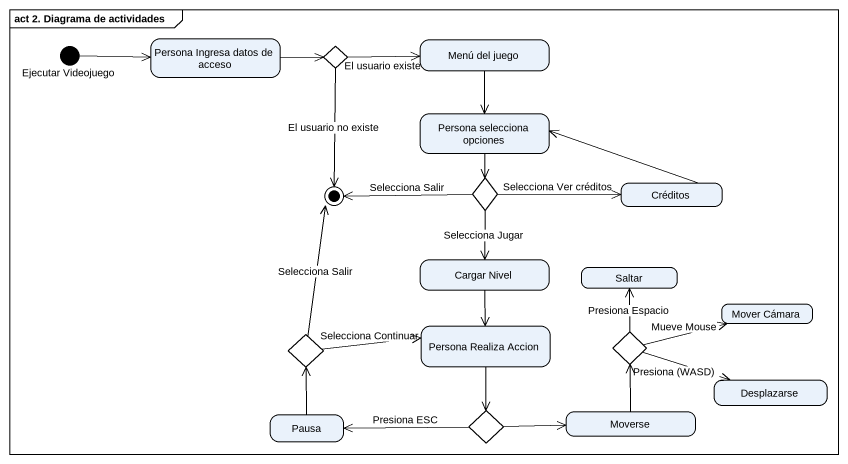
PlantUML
@startuml
mainframe act 2. Diagrama de actividades
hide empty description
state "Ejecutar Videojuego" as Ejecutar_Videojuego <<start>>
state "Persona Ingresa datos de acceso" as Persona_Ingresa_datos_de
state choice1 <<choice>>
state "Menú del juego" as Menú_del_juego
state "Persona selecciona opciones" as Persona_selecciona_opciones
state choice2 <<choice>>
state Créditos
state "Cargar Nivel" as Cargar_Nivel
state Saltar
state "Mover Cámara" as Mover_Cámara
state choice3 <<choice>>
state "Persona Realiza Accion" as Persona_Realiza_Accion
state choice4 <<choice>>
state Desplazarse
state Pausa
state choice5 <<choice>>
state Moverse
Ejecutar_Videojuego -right-> Persona_Ingresa_datos_de
Persona_Ingresa_datos_de -right-> choice1
choice1 -right-> Menú_del_juego : El usuario existe
Menú_del_juego --> Persona_selecciona_opciones
Persona_selecciona_opciones --> choice2
choice2 -right-> Créditos : Selecciona Ver créditos
choice2 --> Cargar_Nivel : Selecciona Jugar
Créditos -left-> Persona_selecciona_opciones
Cargar_Nivel --> Persona_Realiza_Accion
choice3 -right-> Persona_Realiza_Accion : Selecciona Continuar
Persona_Realiza_Accion --> choice5
choice4 -up-> Saltar : Presiona Espacio
choice4 -right-> Mover_Cámara : Mueve Mouse
choice4 -right-> Desplazarse : Presiona (WASD)
Pausa -up-> choice3
choice5 -left-> Pausa : Presiona ESC
choice5 -right-> Moverse
Moverse -up-> choice4
choice1 --> [*] : El usuario no existe
choice2 -left-> [*] : Selecciona Salir
choice3 -up-> [*] : Selecciona Salir
@enduml
